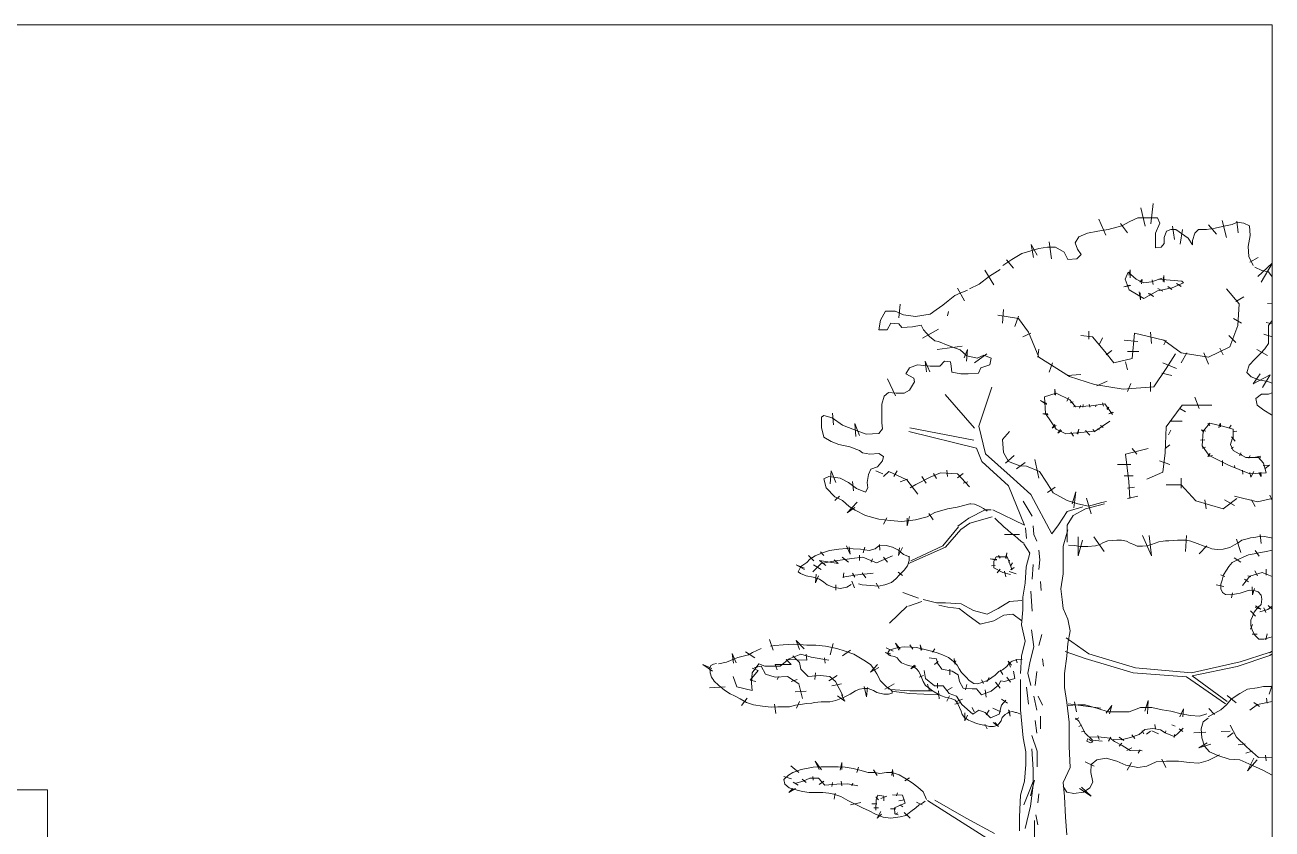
# Model space of a CAD drawing. Header units: metres. Extents: x 0 to 43.1, y 0 to 29.
# Drawn here: x 27.42 to 43.1, y 18.9 to 29 of the extents above; entities that cross this region are included whole.
import ezdxf

# ---------------------------------------------------------------- set-up
doc = ezdxf.new("R2010")
doc.units = ezdxf.units.M
for name, color, linetype, lineweight in [('Ceco.NET 56', 253, 'Continuous', 9), ('trees1', 254, 'Continuous', 9), ('walls 2', 140, 'Continuous', 20)]:
    doc.layers.add(name, color=color, linetype=linetype, lineweight=lineweight)

# ---------------------------------------------------------------- blocks, each defined once
blk = doc.blocks.new('elevation 1')
at = {"layer": 'Ceco.NET 56', "ltscale": 0.3}
for p, q in [((0, 29), (43.1, 29)), ((43.1, 29), (43.1, 0))]:
    blk.add_line(p, q, dxfattribs=at)
at = {"layer": 'trees1'}
for p, q in [((41.505, 26.473), (41.448, 26.7)), ((41.576, 26.501), (41.605, 26.757)), ((41.008, 26.359), (40.922, 26.558)), ((41.194, 26.506), (41.283, 26.387)), ((41.312, 26.53), (41.211, 26.475)), ((41.413, 26.576), (41.312, 26.53)), ((41.542, 26.576), (41.413, 26.576)), ((41.661, 26.576), (41.542, 26.576)), ((41.633, 26.383), (41.688, 26.511)), ((41.688, 26.511), (41.661, 26.576)), ((42.472, 26.544), (42.528, 26.331)), ((42.661, 26.521), (42.597, 26.493)), ((42.658, 26.535), (42.673, 26.387)), ((42.743, 26.511), (42.661, 26.521)), ((42.817, 26.475), (42.743, 26.511)), ((40.78, 26.383), (40.67, 26.337)), ((40.909, 26.41), (40.78, 26.383)), ((41.037, 26.429), (40.909, 26.41)), ((41.211, 26.475), (41.037, 26.429)), ((41.633, 26.291), (41.633, 26.383)), ((41.771, 26.41), (41.743, 26.328)), ((41.826, 26.429), (41.771, 26.41)), ((41.89, 26.429), (41.826, 26.429)), ((41.846, 26.473), (41.875, 26.302)), ((42.046, 26.319), (41.89, 26.429)), ((41.974, 26.43), (41.946, 26.245)), ((42.129, 26.383), (42.101, 26.291)), ((42.175, 26.429), (42.129, 26.383)), ((42.275, 26.429), (42.175, 26.429)), ((42.386, 26.447), (42.275, 26.429)), ((42.401, 26.373), (42.301, 26.487)), ((42.514, 26.475), (42.386, 26.447)), ((42.597, 26.493), (42.514, 26.475)), ((42.798, 26.218), (42.826, 26.355)), ((42.826, 26.355), (42.817, 26.475)), ((40.144, 26.106), (40.07, 26.239)), ((40.07, 26.239), (40.1, 26.077)), ((40.276, 26.208), (40.166, 26.19)), ((40.377, 26.208), (40.276, 26.208)), ((40.297, 26.274), (40.325, 26.06)), ((40.487, 26.144), (40.377, 26.208)), ((40.67, 26.337), (40.624, 26.264)), ((40.624, 26.264), (40.652, 26.181)), ((41.633, 26.199), (41.633, 26.291)), ((41.707, 26.208), (41.633, 26.199)), ((41.743, 26.254), (41.707, 26.208)), ((41.743, 26.328), (41.743, 26.254)), ((42.101, 26.236), (42.046, 26.319)), ((42.101, 26.291), (42.101, 26.236)), ((42.808, 26.089), (42.798, 26.218)), ((39.826, 26.052), (39.716, 25.979)), ((39.759, 26.047), (39.848, 25.943)), ((39.955, 26.126), (39.826, 26.052)), ((40.166, 26.19), (39.955, 26.126)), ((40.532, 26.052), (40.487, 26.144)), ((40.643, 26.062), (40.532, 26.052)), ((40.698, 26.117), (40.643, 26.062)), ((40.652, 26.181), (40.698, 26.117)), ((42.863, 25.979), (42.808, 26.089)), ((42.925, 26.077), (42.821, 26.017)), ((39.6, 25.733), (39.487, 25.918)), ((39.68, 25.926), (39.548, 25.845)), ((41.254, 25.807), (41.291, 25.893)), ((41.291, 25.893), (41.389, 25.807)), ((41.315, 25.921), (41.3, 25.856)), ((41.317, 25.824), (41.315, 25.921)), ((42.973, 25.916), (42.882, 25.957)), ((43.1, 26.005), (42.921, 25.839)), ((42.963, 25.768), (43.1, 26.001)), ((43.055, 25.896), (42.973, 25.916)), ((43.1, 25.835), (43.055, 25.896)), ((39.416, 25.743), (39.294, 25.682)), ((39.548, 25.845), (39.416, 25.743)), ((41.311, 25.729), (41.237, 25.707)), ((41.237, 25.707), (41.322, 25.724)), ((41.303, 25.672), (41.254, 25.807)), ((41.389, 25.807), (41.487, 25.758)), ((41.468, 25.802), (41.438, 25.768)), ((41.458, 25.748), (41.468, 25.802)), ((41.487, 25.758), (41.585, 25.77)), ((41.585, 25.77), (41.719, 25.819)), ((41.603, 25.74), (41.594, 25.798)), ((41.67, 25.807), (41.964, 25.782)), ((41.739, 25.852), (41.732, 25.778)), ((41.743, 25.766), (41.739, 25.852)), ((41.988, 25.758), (41.842, 25.697)), ((41.898, 25.75), (41.959, 25.714)), ((41.959, 25.714), (41.925, 25.74)), ((41.964, 25.782), (41.988, 25.758)), ((39.11, 25.6), (39.026, 25.535)), ((39.176, 25.628), (39.11, 25.6)), ((39.146, 25.691), (39.231, 25.534)), ((39.27, 25.666), (39.176, 25.628)), ((41.487, 25.562), (41.303, 25.672)), ((41.427, 25.645), (41.445, 25.545)), ((41.445, 25.545), (41.441, 25.632)), ((41.658, 25.66), (41.487, 25.562)), ((41.542, 25.625), (41.611, 25.586)), ((41.611, 25.586), (41.557, 25.627)), ((41.842, 25.697), (41.658, 25.66)), ((41.663, 25.688), (41.728, 25.656)), ((41.79, 25.714), (41.838, 25.677)), ((42.528, 25.683), (42.686, 25.497)), ((42.743, 25.583), (42.643, 25.526)), ((38.406, 25.321), (38.421, 25.492)), ((38.876, 25.422), (38.802, 25.366)), ((38.961, 25.479), (38.876, 25.422)), ((39.026, 25.535), (38.961, 25.479)), ((39.724, 25.425), (39.709, 25.254)), ((42.686, 25.497), (42.671, 25.225)), ((43.1, 25.495), (43.043, 25.499)), ((38.174, 25.291), (38.156, 25.169)), ((38.24, 25.404), (38.174, 25.291)), ((38.361, 25.404), (38.24, 25.404)), ((38.258, 25.169), (38.305, 25.254)), ((38.305, 25.254), (38.408, 25.244)), ((38.464, 25.357), (38.361, 25.404)), ((38.614, 25.338), (38.464, 25.357)), ((38.802, 25.366), (38.614, 25.338)), ((39.03, 25.397), (39.02, 25.346)), ((39.91, 25.311), (39.652, 25.354)), ((39.91, 25.339), (39.867, 25.211)), ((40.039, 25.139), (39.91, 25.311)), ((42.714, 25.254), (42.614, 25.311)), ((43.1, 25.244), (43.028, 25.262)), ((43.1, 25.286), (43.057, 25.224)), ((38.156, 25.169), (38.258, 25.169)), ((38.408, 25.244), (38.446, 25.198)), ((38.446, 25.198), (38.577, 25.207)), ((38.577, 25.207), (38.689, 25.226)), ((38.689, 25.226), (38.717, 25.169)), ((38.904, 25.179), (38.705, 25.065)), ((38.717, 25.169), (38.792, 25.085)), ((40.067, 25.125), (39.967, 25.082)), ((40.167, 24.824), (40.039, 25.139)), ((40.84, 25.082), (40.697, 25.096)), ((40.797, 25.153), (40.797, 25.053)), ((41.369, 25.125), (41.341, 24.81)), ((41.741, 25.039), (41.369, 25.125)), ((41.57, 25.139), (41.584, 24.996)), ((42.643, 25.01), (42.557, 25.096)), ((42.671, 25.225), (42.571, 24.953)), ((43.1, 25.081), (42.998, 25.114)), ((43.057, 25.224), (43.057, 25.156)), ((43.057, 25.156), (43.057, 25.088)), ((38.792, 25.085), (38.858, 25.029)), ((38.858, 25.029), (38.905, 25.02)), ((38.89, 24.923), (39.202, 24.965)), ((38.905, 25.02), (39.026, 24.973)), ((39.026, 24.973), (39.176, 24.916)), ((40.997, 24.896), (40.84, 25.082)), ((40.969, 25.067), (40.926, 24.982)), ((41.412, 25.024), (41.24, 25.039)), ((41.956, 24.881), (41.741, 25.039)), ((41.77, 25.039), (41.741, 24.982)), ((42.571, 24.953), (42.299, 24.824)), ((42.485, 24.853), (42.442, 24.939)), ((43.057, 24.997), (43.011, 24.928)), ((43.057, 25.088), (43.057, 24.997)), ((39.176, 24.916), (39.26, 24.842)), ((39.271, 24.922), (39.227, 24.818)), ((39.256, 24.774), (39.271, 24.922)), ((39.26, 24.842), (39.391, 24.813)), ((39.515, 24.866), (39.359, 24.752)), ((39.391, 24.813), (39.476, 24.851)), ((39.476, 24.851), (39.569, 24.813)), ((39.569, 24.813), (39.551, 24.729)), ((40.167, 24.924), (40.153, 24.824)), ((40.554, 24.581), (40.167, 24.824)), ((41.112, 24.752), (40.997, 24.896)), ((41.083, 24.91), (41.012, 24.853)), ((41.341, 24.81), (41.112, 24.752)), ((41.426, 24.896), (41.283, 24.896)), ((41.884, 24.867), (41.77, 24.681)), ((42.299, 24.824), (41.956, 24.881)), ((42.027, 24.881), (41.956, 24.752)), ((42.299, 24.738), (42.242, 24.881)), ((42.882, 24.799), (42.814, 24.723)), ((42.958, 24.875), (42.882, 24.799)), ((43.043, 24.848), (42.91, 24.922)), ((43.011, 24.928), (42.958, 24.875)), ((38.539, 24.692), (38.493, 24.617)), ((38.642, 24.729), (38.539, 24.692)), ((38.802, 24.71), (38.642, 24.729)), ((38.798, 24.641), (38.739, 24.774)), ((38.739, 24.774), (38.754, 24.641)), ((38.923, 24.71), (38.802, 24.71)), ((38.979, 24.776), (38.923, 24.71)), ((39.054, 24.767), (38.979, 24.776)), ((39.064, 24.71), (39.054, 24.767)), ((39.073, 24.635), (39.064, 24.71)), ((39.185, 24.617), (39.073, 24.635)), ((39.41, 24.626), (39.279, 24.617)), ((39.438, 24.692), (39.41, 24.626)), ((39.551, 24.729), (39.438, 24.692)), ((40.339, 24.752), (40.296, 24.638)), ((41.255, 24.767), (41.283, 24.667)), ((41.77, 24.681), (41.612, 24.452)), ((41.899, 24.681), (41.727, 24.752)), ((42.814, 24.723), (42.784, 24.632)), ((42.784, 24.632), (42.837, 24.579)), ((38.364, 24.34), (38.264, 24.553)), ((38.493, 24.617), (38.596, 24.56)), ((38.605, 24.514), (38.539, 24.411)), ((38.596, 24.56), (38.605, 24.514)), ((39.279, 24.617), (39.185, 24.617)), ((40.697, 24.609), (40.525, 24.595)), ((40.868, 24.48), (40.554, 24.581)), ((41.226, 24.423), (40.868, 24.48)), ((41.026, 24.523), (40.897, 24.466)), ((41.326, 24.495), (41.283, 24.395)), ((41.57, 24.509), (41.57, 24.395)), ((41.841, 24.595), (41.713, 24.624)), ((42.837, 24.579), (42.935, 24.541)), ((42.864, 24.488), (42.949, 24.616)), ((43.077, 24.602), (42.864, 24.488)), ((42.935, 24.541), (43.042, 24.518)), ((42.978, 24.446), (43.077, 24.602)), ((43.042, 24.518), (43.1, 24.499)), ((38.221, 24.336), (38.193, 24.233)), ((38.277, 24.382), (38.221, 24.336)), ((38.371, 24.373), (38.277, 24.382)), ((38.474, 24.373), (38.371, 24.373)), ((38.539, 24.411), (38.474, 24.373)), ((38.988, 24.358), (39.356, 23.932)), ((39.414, 23.958), (39.575, 24.448)), ((40.239, 24.326), (40.386, 24.374)), ((40.251, 24.117), (40.239, 24.326)), ((40.369, 24.421), (40.367, 24.351)), ((40.378, 24.349), (40.369, 24.421)), ((40.386, 24.374), (40.557, 24.289)), ((40.544, 24.319), (40.518, 24.274)), ((41.612, 24.452), (41.226, 24.423)), ((42.185, 24.18), (42.128, 24.323)), ((42.966, 24.359), (42.898, 24.306)), ((43.057, 24.359), (42.966, 24.359)), ((43.1, 24.378), (43.057, 24.359)), ((38.193, 24.233), (38.193, 24.13)), ((40.269, 24.244), (40.187, 24.279)), ((40.187, 24.279), (40.262, 24.232)), ((40.557, 24.289), (40.63, 24.203)), ((40.6, 24.265), (40.563, 24.251)), ((40.628, 24.211), (40.605, 24.199)), ((40.63, 24.203), (40.826, 24.215)), ((40.689, 24.218), (40.677, 24.183)), ((40.721, 24.197), (40.726, 24.232)), ((40.798, 24.23), (40.808, 24.195)), ((40.808, 24.195), (40.805, 24.23)), ((40.826, 24.215), (40.997, 24.24)), ((40.894, 24.227), (40.88, 24.199)), ((40.966, 24.251), (40.98, 24.211)), ((40.997, 24.24), (41.095, 24.105)), ((41.046, 24.197), (41.022, 24.181)), ((41.027, 24.167), (41.046, 24.197)), ((41.97, 24.223), (41.77, 23.951)), ((42.013, 24.137), (41.942, 24.18)), ((42.342, 24.223), (41.97, 24.223)), ((42.898, 24.306), (42.913, 24.222)), ((42.913, 24.222), (42.996, 24.161)), ((42.996, 24.161), (43.095, 24.101)), ((37.463, 24.092), (37.435, 24.073)), ((37.435, 24.073), (37.435, 23.942)), ((37.566, 24.064), (37.463, 24.092)), ((37.697, 23.97), (37.566, 24.064)), ((37.585, 23.975), (37.57, 24.123)), ((38.193, 24.13), (38.193, 23.998)), ((38.193, 23.998), (38.202, 23.923)), ((40.28, 24.115), (40.219, 24.113)), ((40.219, 24.113), (40.285, 24.099)), ((40.386, 23.921), (40.251, 24.117)), ((41.059, 24.019), (40.875, 23.897)), ((41.048, 24.113), (41.092, 24.134)), ((41.104, 24.129), (41.048, 24.113)), ((41.97, 24.022), (41.813, 24.022)), ((43.095, 24.101), (43.1, 24.098)), ((37.435, 23.942), (37.463, 23.82)), ((37.847, 23.914), (37.697, 23.97)), ((37.996, 23.858), (37.847, 23.914)), ((37.91, 23.842), (37.851, 23.99)), ((37.851, 23.99), (37.866, 23.827)), ((38.156, 23.867), (37.996, 23.858)), ((38.202, 23.923), (38.156, 23.867)), ((38.53, 23.893), (39.381, 23.68)), ((38.543, 23.938), (39.349, 23.784)), ((39.497, 23.609), (39.414, 23.958)), ((39.71, 23.79), (39.8, 23.893)), ((40.369, 23.98), (40.334, 23.933)), ((40.334, 23.933), (40.383, 23.966)), ((40.508, 23.86), (40.386, 23.921)), ((40.439, 23.917), (40.406, 23.872)), ((40.406, 23.872), (40.451, 23.905)), ((40.875, 23.897), (40.508, 23.86)), ((40.57, 23.882), (40.605, 23.833)), ((40.67, 23.922), (40.647, 23.861)), ((40.658, 23.858), (40.67, 23.922)), ((40.752, 23.903), (40.808, 23.847)), ((40.847, 23.917), (40.873, 23.887)), ((40.906, 23.926), (40.931, 23.912)), ((40.943, 23.968), (40.978, 23.94)), ((41.77, 23.951), (41.756, 23.621)), ((41.827, 23.908), (41.798, 23.85)), ((42.268, 23.894), (42.213, 23.914)), ((42.213, 23.914), (42.244, 23.883)), ((42.233, 23.897), (42.221, 23.713)), ((42.319, 23.995), (42.233, 23.897)), ((42.319, 23.968), (42.291, 23.992)), ((42.478, 23.958), (42.319, 23.995)), ((42.444, 23.985), (42.431, 23.938)), ((42.451, 23.992), (42.444, 23.985)), ((42.451, 23.948), (42.451, 23.992)), ((42.612, 23.921), (42.478, 23.958)), ((42.587, 23.972), (42.56, 23.931)), ((42.658, 23.894), (42.607, 23.887)), ((42.612, 23.799), (42.612, 23.921)), ((37.463, 23.82), (37.556, 23.764)), ((37.556, 23.764), (37.65, 23.727)), ((37.65, 23.727), (37.79, 23.699)), ((37.79, 23.699), (37.912, 23.652)), ((39.723, 23.629), (39.71, 23.79)), ((41.813, 23.722), (41.756, 23.679)), ((42.254, 23.785), (42.2, 23.781)), ((42.264, 23.693), (42.22, 23.683)), ((42.221, 23.713), (42.307, 23.591)), ((42.576, 23.726), (42.6, 23.799)), ((42.612, 23.652), (42.576, 23.726)), ((42.614, 23.693), (42.587, 23.676)), ((42.638, 23.768), (42.59, 23.822)), ((37.912, 23.652), (37.95, 23.624)), ((37.95, 23.624), (38.043, 23.605)), ((38.043, 23.605), (38.156, 23.614)), ((38.156, 23.614), (38.212, 23.577)), ((38.212, 23.577), (38.202, 23.521)), ((39.381, 23.68), (39.452, 23.513)), ((39.807, 23.332), (39.497, 23.609)), ((39.787, 23.513), (39.723, 23.629)), ((39.749, 23.493), (39.858, 23.59)), ((40.168, 23.306), (40.116, 23.539)), ((41.541, 23.679), (41.255, 23.607)), ((41.255, 23.607), (41.298, 23.263)), ((41.398, 23.607), (41.341, 23.679)), ((41.756, 23.621), (41.727, 23.378)), ((42.322, 23.615), (42.291, 23.577)), ((42.291, 23.577), (42.349, 23.591)), ((42.307, 23.591), (42.551, 23.469)), ((42.478, 23.526), (42.478, 23.458)), ((42.772, 23.566), (42.612, 23.652)), ((42.689, 23.588), (42.706, 23.622)), ((42.72, 23.608), (42.689, 23.588)), ((42.931, 23.566), (42.772, 23.566)), ((42.808, 23.557), (42.825, 23.591)), ((42.951, 23.581), (42.893, 23.567)), ((42.992, 23.493), (42.931, 23.566)), ((42.947, 23.533), (42.951, 23.581)), ((37.556, 23.398), (37.541, 23.235)), ((37.615, 23.25), (37.556, 23.398)), ((38.053, 23.417), (38.024, 23.352)), ((38.137, 23.446), (38.053, 23.417)), ((38.205, 23.357), (38.116, 23.397)), ((38.202, 23.521), (38.137, 23.446)), ((38.279, 23.389), (38.213, 23.324)), ((38.507, 23.283), (38.279, 23.389)), ((38.384, 23.397), (38.344, 23.324)), ((38.93, 23.373), (38.8, 23.316)), ((39.142, 23.357), (38.93, 23.373)), ((39.012, 23.405), (39.02, 23.324)), ((39.452, 23.513), (39.787, 23.21)), ((39.929, 23.461), (39.787, 23.513)), ((39.994, 23.5), (39.884, 23.422)), ((40.013, 23.455), (39.929, 23.461)), ((40.174, 23.39), (40.013, 23.455)), ((40.264, 23.255), (40.174, 23.39)), ((41.326, 23.478), (41.155, 23.478)), ((41.727, 23.378), (41.527, 23.292)), ((41.813, 23.478), (41.684, 23.521)), ((42.551, 23.469), (42.82, 23.358)), ((42.628, 23.465), (42.631, 23.438)), ((42.73, 23.404), (42.733, 23.353)), ((42.82, 23.358), (43.028, 23.371)), ((42.822, 23.377), (42.835, 23.316)), ((42.835, 23.316), (42.869, 23.387)), ((42.934, 23.377), (42.964, 23.326)), ((42.964, 23.326), (42.957, 23.38)), ((43.066, 23.469), (42.988, 23.465)), ((43.028, 23.371), (42.992, 23.493)), ((43.012, 23.428), (43.066, 23.469)), ((37.528, 23.324), (37.463, 23.296)), ((37.463, 23.296), (37.491, 23.183)), ((37.669, 23.305), (37.528, 23.324)), ((37.772, 23.249), (37.669, 23.305)), ((37.875, 23.174), (37.772, 23.249)), ((37.837, 23.146), (37.822, 23.264)), ((38.024, 23.352), (38.006, 23.249)), ((38.006, 23.249), (38.015, 23.183)), ((38.515, 23.291), (38.425, 23.259)), ((38.645, 23.104), (38.507, 23.283)), ((38.621, 23.226), (38.547, 23.185)), ((38.8, 23.316), (38.621, 23.226)), ((38.694, 23.324), (38.751, 23.242)), ((38.841, 23.365), (38.882, 23.299)), ((39.216, 23.365), (39.142, 23.308)), ((39.297, 23.194), (39.142, 23.357)), ((39.273, 23.259), (39.216, 23.242)), ((40.065, 23.1), (39.807, 23.332)), ((40.348, 23.119), (40.264, 23.255)), ((41.355, 23.335), (41.24, 23.335)), ((41.298, 23.263), (41.312, 23.049)), ((41.956, 23.22), (41.77, 23.22)), ((41.956, 23.306), (41.956, 23.178)), ((42.142, 23.02), (41.956, 23.22)), ((37.491, 23.183), (37.603, 23.071)), ((37.662, 23.077), (37.603, 23.023)), ((37.603, 23.071), (37.697, 23.024)), ((37.987, 23.127), (37.875, 23.174)), ((38.015, 23.183), (37.987, 23.127)), ((39.787, 23.21), (39.987, 22.713)), ((40.329, 22.603), (40.065, 23.1)), ((40.374, 23.19), (40.277, 23.126)), ((40.522, 23.022), (40.348, 23.119)), ((40.632, 23.132), (40.587, 22.984)), ((40.606, 22.932), (40.632, 23.132)), ((41.369, 23.192), (41.283, 23.178)), ((41.412, 23.077), (41.283, 23.049)), ((42.915, 23.006), (42.628, 23.077)), ((43.072, 23.092), (43.1, 23.022)), ((37.697, 23.024), (37.781, 22.949)), ((37.758, 22.867), (37.882, 23.001)), ((37.855, 22.937), (37.758, 22.867)), ((37.781, 22.949), (37.856, 22.902)), ((37.856, 22.902), (37.987, 22.837)), ((38.858, 22.874), (39.017, 22.921)), ((39.017, 22.921), (39.139, 22.94)), ((39.139, 22.94), (39.251, 22.968)), ((39.266, 22.973), (39.255, 22.969)), ((39.282, 22.978), (39.266, 22.973)), ((39.299, 22.98), (39.282, 22.978)), ((39.285, 22.801), (39.493, 22.907)), ((39.311, 22.98), (39.299, 22.98)), ((39.357, 22.979), (39.313, 22.983)), ((39.415, 22.952), (39.357, 22.979)), ((39.473, 22.925), (39.415, 22.952)), ((39.517, 22.89), (39.473, 22.925)), ((39.568, 22.906), (39.491, 22.906)), ((39.987, 22.713), (39.588, 22.906)), ((40.085, 22.829), (39.972, 23.016)), ((40.658, 22.984), (40.522, 23.022)), ((40.722, 22.945), (40.522, 22.887)), ((40.6, 22.835), (40.754, 22.919)), ((40.793, 22.951), (40.658, 22.984)), ((40.754, 22.919), (40.993, 22.984)), ((40.767, 23.055), (40.825, 22.855)), ((40.961, 22.997), (40.793, 22.951)), ((41.019, 23.01), (40.961, 22.997)), ((42.485, 22.92), (42.142, 23.02)), ((42.256, 23.034), (42.271, 22.92)), ((42.657, 23.049), (42.485, 22.92)), ((42.5, 23.034), (42.628, 22.963)), ((42.843, 23.034), (42.886, 22.948)), ((43.1, 23.047), (42.915, 23.006)), ((37.987, 22.837), (38.156, 22.79)), ((38.156, 22.79), (38.296, 22.771)), ((38.257, 22.808), (38.214, 22.728)), ((38.296, 22.771), (38.446, 22.762)), ((38.446, 22.762), (38.614, 22.78)), ((38.542, 22.824), (38.509, 22.706)), ((38.509, 22.706), (38.509, 22.803)), ((38.614, 22.78), (38.764, 22.818)), ((38.764, 22.818), (38.858, 22.874)), ((38.783, 22.862), (38.837, 22.781)), ((39.147, 22.7), (39.285, 22.801)), ((39.582, 22.82), (39.301, 22.74)), ((39.659, 22.756), (39.615, 22.801)), ((39.695, 22.725), (39.659, 22.756)), ((40.522, 22.887), (40.413, 22.719)), ((40.522, 22.713), (40.6, 22.835)), ((39.155, 22.694), (38.959, 22.456)), ((39.188, 22.661), (38.992, 22.436)), ((39.301, 22.74), (39.188, 22.661)), ((39.726, 22.694), (39.695, 22.725)), ((39.771, 22.654), (39.726, 22.694)), ((39.922, 22.597), (39.737, 22.597)), ((39.82, 22.614), (39.771, 22.654)), ((39.864, 22.578), (39.82, 22.614)), ((40.01, 22.548), (40, 22.679)), ((40.094, 22.707), (40.103, 22.595)), ((40.103, 22.595), (40.141, 22.511)), ((40.413, 22.719), (40.329, 22.603)), ((40.533, 22.656), (40.474, 22.452)), ((40.522, 22.5), (40.522, 22.713)), ((42.949, 22.597), (42.963, 22.483)), ((37.796, 22.349), (37.75, 22.456)), ((37.782, 22.442), (37.796, 22.349)), ((37.977, 22.437), (37.958, 22.368)), ((38.155, 22.454), (38.107, 22.416)), ((38.247, 22.459), (38.155, 22.454)), ((38.162, 22.47), (38.166, 22.4)), ((38.327, 22.438), (38.247, 22.459)), ((38.402, 22.4), (38.327, 22.438)), ((38.453, 22.433), (38.402, 22.331)), ((38.402, 22.331), (38.416, 22.428)), ((38.992, 22.436), (38.519, 22.23)), ((38.959, 22.456), (38.559, 22.267)), ((39.904, 22.547), (39.864, 22.578)), ((39.944, 22.507), (39.904, 22.547)), ((39.98, 22.489), (39.944, 22.507)), ((39.979, 22.481), (40.052, 22.364)), ((40.474, 22.452), (40.474, 22.291)), ((40.62, 22.458), (40.54, 22.462)), ((40.682, 22.445), (40.62, 22.458)), ((40.661, 22.327), (40.661, 22.568)), ((40.718, 22.526), (40.661, 22.327)), ((40.785, 22.445), (40.682, 22.445)), ((40.878, 22.453), (40.785, 22.445)), ((40.86, 22.568), (40.988, 22.383)), ((40.936, 22.471), (40.878, 22.453)), ((40.98, 22.498), (40.936, 22.471)), ((41.034, 22.516), (40.98, 22.498)), ((41.092, 22.52), (41.034, 22.516)), ((41.149, 22.525), (41.092, 22.52)), ((41.207, 22.525), (41.149, 22.525)), ((41.27, 22.511), (41.207, 22.525)), ((41.314, 22.489), (41.27, 22.511)), ((41.363, 22.471), (41.314, 22.489)), ((41.403, 22.449), (41.363, 22.471)), ((41.438, 22.451), (41.403, 22.449)), ((41.471, 22.451), (41.438, 22.451)), ((41.585, 22.327), (41.471, 22.583)), ((41.525, 22.456), (41.471, 22.451)), ((41.585, 22.473), (41.525, 22.456)), ((41.556, 22.583), (41.585, 22.327)), ((41.677, 22.505), (41.585, 22.473)), ((41.731, 22.511), (41.677, 22.505)), ((41.758, 22.516), (41.731, 22.511)), ((41.802, 22.516), (41.758, 22.516)), ((41.856, 22.521), (41.802, 22.516)), ((41.91, 22.527), (41.856, 22.521)), ((41.954, 22.527), (41.91, 22.527)), ((42.024, 22.527), (41.954, 22.527)), ((42.025, 22.583), (42.011, 22.383)), ((42.078, 22.511), (42.024, 22.527)), ((42.16, 22.483), (42.078, 22.511)), ((42.247, 22.451), (42.16, 22.483)), ((42.281, 22.455), (42.182, 22.355)), ((42.301, 22.435), (42.247, 22.451)), ((42.344, 22.418), (42.301, 22.435)), ((42.567, 22.435), (42.485, 22.413)), ((42.626, 22.467), (42.567, 22.435)), ((42.675, 22.494), (42.626, 22.467)), ((42.651, 22.54), (42.708, 22.369)), ((42.719, 22.527), (42.675, 22.494)), ((42.789, 22.543), (42.719, 22.527)), ((42.827, 22.554), (42.789, 22.543)), ((42.898, 22.565), (42.827, 22.554)), ((42.957, 22.576), (42.898, 22.565)), ((43.006, 22.57), (42.957, 22.576)), ((43.087, 22.554), (43.006, 22.57)), ((43.1, 22.552), (43.087, 22.554)), ((37.286, 22.287), (37.249, 22.244)), ((37.338, 22.266), (37.269, 22.331)), ((37.356, 22.33), (37.286, 22.287)), ((37.447, 22.368), (37.356, 22.33)), ((37.643, 22.232), (37.407, 22.272)), ((37.407, 22.272), (37.488, 22.207)), ((37.421, 22.377), (37.463, 22.331)), ((37.533, 22.395), (37.447, 22.368)), ((37.651, 22.411), (37.533, 22.395)), ((37.594, 22.28), (37.643, 22.232)), ((37.814, 22.297), (37.61, 22.264)), ((37.748, 22.422), (37.651, 22.411)), ((37.692, 22.313), (37.773, 22.248)), ((37.833, 22.416), (37.748, 22.422)), ((37.953, 22.313), (37.814, 22.297)), ((37.925, 22.411), (37.833, 22.416)), ((37.912, 22.338), (37.912, 22.272)), ((38.032, 22.395), (37.925, 22.411)), ((38.124, 22.24), (37.953, 22.313)), ((38.107, 22.416), (38.032, 22.395)), ((38.075, 22.289), (38.059, 22.248)), ((38.327, 22.329), (38.124, 22.24)), ((38.213, 22.313), (38.262, 22.248)), ((38.467, 22.346), (38.402, 22.4)), ((38.542, 22.314), (38.467, 22.346)), ((38.515, 22.201), (38.536, 22.271)), ((38.536, 22.271), (38.536, 22.325)), ((39.64, 22.281), (39.555, 22.29)), ((39.555, 22.29), (39.635, 22.276)), ((39.629, 22.318), (39.6, 22.262)), ((39.77, 22.318), (39.629, 22.318)), ((39.679, 22.299), (39.661, 22.334)), ((39.763, 22.366), (39.747, 22.301)), ((39.755, 22.295), (39.763, 22.366)), ((39.826, 22.163), (39.77, 22.318)), ((39.796, 22.274), (39.789, 22.244)), ((40.052, 22.364), (40.009, 22.189)), ((40.169, 22.399), (40.178, 22.277)), ((40.178, 22.277), (40.169, 22.156)), ((40.474, 22.291), (40.474, 22.102)), ((42.409, 22.407), (42.344, 22.418)), ((42.485, 22.413), (42.409, 22.407)), ((42.598, 22.246), (42.683, 22.286)), ((42.623, 22.305), (42.707, 22.247)), ((42.683, 22.286), (42.737, 22.313)), ((42.737, 22.313), (42.804, 22.34)), ((42.804, 22.34), (42.876, 22.353)), ((42.876, 22.353), (42.956, 22.371)), ((42.886, 22.394), (42.939, 22.326)), ((42.956, 22.371), (43.032, 22.384)), ((43.032, 22.384), (43.1, 22.4)), ((37.218, 22.173), (37.116, 22.215)), ((37.116, 22.215), (37.222, 22.155)), ((37.173, 22.196), (37.141, 22.126)), ((37.141, 22.126), (37.168, 22.105)), ((37.249, 22.244), (37.173, 22.196)), ((37.431, 22.232), (37.325, 22.126)), ((37.333, 22.215), (37.431, 22.158)), ((37.61, 22.264), (37.431, 22.232)), ((37.716, 22.117), (37.708, 22.052)), ((37.944, 22.117), (37.993, 22.052)), ((38.398, 22.123), (38.453, 22.081)), ((38.413, 22.089), (38.472, 22.148)), ((38.472, 22.148), (38.515, 22.201)), ((39.619, 22.208), (39.571, 22.201)), ((39.6, 22.262), (39.6, 22.177)), ((39.6, 22.177), (39.713, 22.12)), ((39.681, 22.162), (39.642, 22.116)), ((39.713, 22.12), (39.812, 22.092)), ((39.736, 22.134), (39.75, 22.065)), ((39.793, 22.132), (39.88, 22.102)), ((39.81, 22.157), (39.858, 22.184)), ((39.837, 22.239), (39.816, 22.208)), ((39.858, 22.184), (39.819, 22.152)), ((40.009, 22.189), (39.994, 21.985)), ((40.094, 22.221), (40.085, 22.034)), ((42.491, 22.089), (42.526, 22.147)), ((42.526, 22.147), (42.558, 22.196)), ((42.558, 22.196), (42.598, 22.246)), ((42.977, 22.121), (42.822, 22.072)), ((42.884, 22.14), (42.915, 22.078)), ((43.1, 22.069), (42.977, 22.121)), ((43.027, 22.159), (43.027, 22.084)), ((37.168, 22.105), (37.243, 22.078)), ((37.243, 22.078), (37.329, 22.062)), ((37.329, 22.062), (37.41, 22.035)), ((37.357, 21.988), (37.366, 22.099)), ((37.398, 22.076), (37.357, 21.988)), ((37.41, 22.035), (37.463, 21.997)), ((37.463, 21.997), (37.506, 21.965)), ((37.506, 21.965), (37.581, 21.933)), ((37.616, 21.965), (37.616, 21.896)), ((37.855, 22.085), (37.7, 22.06)), ((37.753, 21.933), (37.807, 21.97)), ((37.815, 22.011), (37.847, 21.928)), ((37.822, 22.109), (37.855, 22.06)), ((38.083, 22.109), (37.855, 22.085)), ((37.898, 21.976), (37.946, 21.965)), ((37.946, 21.965), (38.053, 21.954)), ((38.12, 21.984), (38.157, 21.919)), ((38.15, 21.949), (38.23, 21.965)), ((38.23, 21.965), (38.316, 21.992)), ((38.316, 21.992), (38.37, 22.04)), ((38.37, 22.04), (38.413, 22.089)), ((39.994, 21.985), (39.965, 21.811)), ((40.187, 22.006), (40.197, 21.894)), ((40.474, 22.102), (40.445, 21.913)), ((42.492, 21.942), (42.398, 21.963)), ((42.508, 22.068), (42.455, 22.089)), ((42.455, 21.972), (42.473, 22.022)), ((42.455, 21.914), (42.455, 21.972)), ((42.473, 22.022), (42.491, 22.089)), ((42.822, 22.072), (42.729, 21.954)), ((42.754, 22.034), (42.803, 22.003)), ((42.797, 22.078), (42.834, 22.065)), ((37.581, 21.933), (37.667, 21.917)), ((37.667, 21.917), (37.753, 21.933)), ((38.053, 21.954), (38.15, 21.949)), ((38.654, 21.795), (38.457, 21.866)), ((39.965, 21.811), (39.965, 21.65)), ((40.066, 21.884), (40.085, 21.632)), ((40.445, 21.913), (40.46, 21.781)), ((42.477, 21.869), (42.455, 21.914)), ((42.513, 21.843), (42.477, 21.869)), ((42.576, 21.838), (42.513, 21.843)), ((42.652, 21.852), (42.576, 21.838)), ((42.602, 21.863), (42.592, 21.8)), ((42.697, 21.861), (42.652, 21.852)), ((42.75, 21.878), (42.697, 21.861)), ((42.813, 21.896), (42.75, 21.878)), ((42.876, 21.892), (42.813, 21.896)), ((42.854, 21.837), (42.849, 21.937)), ((42.881, 21.916), (42.854, 21.837)), ((42.925, 21.878), (42.876, 21.892)), ((42.961, 21.834), (42.925, 21.878)), ((42.97, 21.784), (42.961, 21.834)), ((38.513, 21.696), (38.287, 21.484)), ((38.697, 21.753), (38.527, 21.696)), ((38.88, 21.739), (38.711, 21.781)), ((38.993, 21.739), (38.88, 21.739)), ((39.021, 21.682), (38.908, 21.71)), ((39.191, 21.725), (38.993, 21.739)), ((39.163, 21.668), (39.021, 21.682)), ((39.276, 21.583), (39.163, 21.668)), ((39.346, 21.64), (39.191, 21.725)), ((39.657, 21.668), (39.516, 21.597)), ((39.798, 21.753), (39.657, 21.668)), ((39.953, 21.767), (39.798, 21.753)), ((39.965, 21.65), (39.95, 21.461)), ((40.46, 21.781), (40.474, 21.665)), ((40.474, 21.665), (40.533, 21.534)), ((42.876, 21.619), (42.92, 21.681)), ((42.886, 21.679), (42.96, 21.658)), ((42.96, 21.658), (42.891, 21.7)), ((42.92, 21.681), (42.961, 21.717)), ((43.046, 21.655), (42.946, 21.624)), ((42.961, 21.717), (42.97, 21.784)), ((42.996, 21.674), (43.021, 21.618)), ((43.1, 21.697), (43.046, 21.655)), ((43.052, 21.705), (43.1, 21.657)), ((39.431, 21.47), (39.276, 21.583)), ((39.516, 21.597), (39.346, 21.64)), ((39.6, 21.513), (39.431, 21.47)), ((39.728, 21.583), (39.6, 21.513)), ((39.84, 21.597), (39.728, 21.583)), ((39.953, 21.513), (39.84, 21.597)), ((40.533, 21.534), (40.562, 21.388)), ((42.891, 21.569), (42.828, 21.637)), ((42.831, 21.52), (42.853, 21.565)), ((42.831, 21.453), (42.831, 21.52)), ((42.853, 21.565), (42.876, 21.619)), ((39.95, 21.461), (39.994, 21.257)), ((40.075, 21.398), (40.103, 21.183)), ((40.206, 21.342), (40.169, 21.202)), ((40.562, 21.388), (40.533, 21.228)), ((42.854, 21.464), (42.828, 21.406)), ((42.853, 21.386), (42.831, 21.453)), ((42.912, 21.343), (42.849, 21.343)), ((42.884, 21.332), (42.853, 21.386)), ((42.934, 21.283), (42.884, 21.332)), ((43.038, 21.348), (43.023, 21.275)), ((36.824, 21.141), (36.78, 21.277)), ((36.845, 21.201), (36.792, 21.192)), ((36.95, 21.211), (36.845, 21.201)), ((37.079, 21.22), (36.95, 21.211)), ((37.155, 21.216), (37.079, 21.22)), ((37.214, 21.159), (37.115, 21.265)), ((37.115, 21.265), (37.158, 21.153)), ((37.251, 21.206), (37.155, 21.216)), ((37.361, 21.206), (37.251, 21.206)), ((37.485, 21.192), (37.361, 21.206)), ((37.628, 21.163), (37.485, 21.192)), ((37.58, 21.228), (37.543, 21.085)), ((38.397, 21.176), (38.338, 21.16)), ((38.421, 21.157), (38.366, 21.231)), ((38.366, 21.231), (38.405, 21.145)), ((38.479, 21.184), (38.397, 21.176)), ((38.558, 21.18), (38.479, 21.184)), ((38.581, 21.157), (38.546, 21.212)), ((38.625, 21.176), (38.558, 21.18)), ((38.683, 21.164), (38.625, 21.176)), ((38.695, 21.149), (38.676, 21.212)), ((38.676, 21.212), (38.687, 21.137)), ((39.994, 21.257), (39.95, 21.068)), ((40.103, 21.183), (40.056, 21.006)), ((40.795, 21.098), (40.511, 21.299)), ((40.533, 21.228), (40.518, 21.068)), ((42.996, 21.283), (42.934, 21.283)), ((43.072, 21.301), (42.996, 21.283)), ((43.1, 21.311), (43.072, 21.301)), ((36.339, 21.034), (36.238, 20.991)), ((36.359, 20.986), (36.309, 21.103)), ((36.309, 21.103), (36.328, 20.979)), ((36.382, 21.053), (36.339, 21.034)), ((36.515, 21.086), (36.382, 21.053)), ((36.594, 21.048), (36.476, 21.122)), ((36.568, 21.115), (36.515, 21.086)), ((36.673, 21.163), (36.568, 21.115)), ((37.026, 21.036), (36.915, 20.943)), ((37.249, 21.018), (36.989, 21.027)), ((36.989, 21.027), (37.054, 20.962)), ((37.175, 21.092), (37.026, 21.036)), ((37.156, 20.99), (37.073, 21.073)), ((37.305, 21.055), (37.175, 21.092)), ((37.24, 21.092), (37.249, 21.018)), ((37.527, 21.018), (37.305, 21.055)), ((37.472, 21.046), (37.481, 20.981)), ((37.733, 21.129), (37.628, 21.163)), ((37.797, 21.141), (37.697, 21.072)), ((37.839, 21.091), (37.733, 21.129)), ((37.924, 21.043), (37.839, 21.091)), ((37.987, 21.005), (37.924, 21.043)), ((38.303, 21.098), (38.236, 21.113)), ((38.236, 21.113), (38.307, 21.078)), ((38.334, 21.129), (38.248, 21.172)), ((38.287, 21.141), (38.272, 21.117)), ((38.272, 21.117), (38.272, 21.086)), ((38.272, 21.086), (38.307, 21.07)), ((38.338, 21.16), (38.287, 21.141)), ((38.307, 21.07), (38.35, 21.062)), ((38.35, 21.062), (38.385, 21.047)), ((38.385, 21.047), (38.409, 21.015)), ((38.75, 21.149), (38.683, 21.164)), ((38.817, 21.129), (38.75, 21.149)), ((38.882, 21.036), (38.789, 21.046)), ((38.887, 21.109), (38.817, 21.129)), ((38.86, 21.16), (38.829, 21.117)), ((38.891, 20.981), (38.882, 21.036)), ((38.954, 21.086), (38.887, 21.109)), ((39.033, 21.051), (38.954, 21.086)), ((39.088, 21.003), (39.033, 21.051)), ((39.111, 20.968), (39.103, 21.039)), ((39.888, 21.023), (39.833, 21.003)), ((39.88, 21.031), (39.896, 20.984)), ((39.958, 21.027), (39.888, 21.023)), ((39.95, 21.068), (39.936, 20.849)), ((40.215, 21.034), (40.225, 20.94)), ((40.518, 21.068), (40.489, 20.849)), ((40.75, 21.04), (40.499, 21.128)), ((41.353, 20.858), (40.75, 21.04)), ((41.382, 20.922), (40.795, 21.098)), ((43.074, 21.078), (42.66, 20.939)), ((43.062, 21.114), (42.699, 20.995)), ((43.068, 21.109), (43.1, 21.129)), ((43.1, 21.096), (43.074, 21.078)), ((36.055, 20.911), (35.943, 20.961)), ((35.943, 20.961), (36.061, 20.88)), ((36.042, 20.952), (36.028, 20.919)), ((36.028, 20.919), (36.033, 20.857)), ((36.076, 20.967), (36.042, 20.952)), ((36.114, 20.976), (36.076, 20.967)), ((36.238, 20.991), (36.138, 20.972)), ((36.637, 20.888), (36.535, 20.767)), ((36.563, 20.86), (36.553, 20.73)), ((36.646, 20.971), (36.563, 20.86)), ((36.563, 20.916), (36.637, 20.888)), ((36.674, 20.943), (36.59, 20.925)), ((36.72, 20.943), (36.646, 20.971)), ((36.73, 20.841), (36.674, 20.943)), ((36.915, 20.943), (36.72, 20.943)), ((37.054, 20.962), (36.85, 20.962)), ((36.85, 20.962), (36.878, 20.897)), ((37.175, 20.906), (37.156, 20.99)), ((37.268, 20.814), (37.175, 20.906)), ((37.36, 20.86), (37.351, 20.776)), ((38.053, 20.957), (37.987, 21.005)), ((38.051, 20.868), (38.137, 20.961)), ((38.156, 20.924), (38.051, 20.868)), ((38.087, 20.914), (38.053, 20.957)), ((38.13, 20.847), (38.087, 20.914)), ((38.409, 21.015), (38.44, 20.984)), ((38.44, 20.984), (38.503, 20.96)), ((38.503, 20.96), (38.546, 20.945)), ((38.546, 20.945), (38.589, 20.937)), ((38.605, 20.956), (38.558, 20.909)), ((38.558, 20.909), (38.621, 20.945)), ((38.589, 20.937), (38.629, 20.909)), ((38.629, 20.909), (38.656, 20.874)), ((38.656, 20.874), (38.68, 20.831)), ((38.743, 20.786), (38.724, 20.888)), ((38.9, 20.999), (38.854, 20.962)), ((38.947, 20.906), (38.891, 20.981)), ((39.077, 20.879), (38.947, 20.906)), ((39.049, 20.906), (39.049, 20.832)), ((39.151, 20.832), (39.077, 20.879)), ((39.139, 20.956), (39.088, 21.003)), ((39.123, 21.007), (39.111, 20.968)), ((39.166, 20.909), (39.139, 20.956)), ((39.193, 20.862), (39.166, 20.909)), ((39.252, 20.803), (39.193, 20.862)), ((39.664, 20.874), (39.617, 20.827)), ((39.711, 20.897), (39.664, 20.874)), ((39.715, 20.838), (39.68, 20.893)), ((39.766, 20.937), (39.711, 20.897)), ((39.794, 20.98), (39.766, 20.937)), ((39.825, 20.956), (39.782, 21.003)), ((39.782, 21.003), (39.809, 20.929)), ((39.833, 21.003), (39.794, 20.98)), ((39.847, 20.879), (39.865, 20.786)), ((40.056, 21.006), (40.028, 20.856)), ((40.141, 20.875), (40.122, 20.697)), ((42.085, 20.86), (41.382, 20.922)), ((42.699, 20.995), (42.085, 20.86)), ((42.66, 20.939), (42.094, 20.82)), ((36.033, 20.857), (36.052, 20.804)), ((36.052, 20.804), (36.081, 20.761)), ((36.081, 20.756), (36.143, 20.699)), ((36.368, 20.684), (36.321, 20.814)), ((36.535, 20.767), (36.609, 20.749)), ((36.553, 20.73), (36.563, 20.637)), ((36.85, 20.804), (36.73, 20.841)), ((37.008, 20.814), (36.85, 20.804)), ((36.897, 20.814), (36.878, 20.776)), ((37.147, 20.721), (37.008, 20.814)), ((37.128, 20.776), (37.054, 20.749)), ((37.193, 20.535), (37.147, 20.721)), ((37.416, 20.823), (37.268, 20.814)), ((37.537, 20.814), (37.416, 20.823)), ((37.629, 20.823), (37.527, 20.758)), ((37.611, 20.749), (37.537, 20.814)), ((37.685, 20.721), (37.565, 20.693)), ((37.704, 20.572), (37.611, 20.749)), ((38.149, 20.809), (38.13, 20.847)), ((38.173, 20.761), (38.149, 20.809)), ((38.23, 20.704), (38.173, 20.761)), ((38.23, 20.651), (38.348, 20.719)), ((38.283, 20.651), (38.23, 20.704)), ((38.715, 20.823), (38.66, 20.803)), ((38.68, 20.831), (38.695, 20.791)), ((38.695, 20.791), (38.711, 20.748)), ((38.711, 20.748), (38.742, 20.701)), ((38.854, 20.693), (38.743, 20.786)), ((38.766, 20.717), (38.793, 20.634)), ((38.891, 20.73), (38.891, 20.665)), ((39.169, 20.749), (39.151, 20.832)), ((39.216, 20.665), (39.169, 20.749)), ((39.262, 20.711), (39.244, 20.646)), ((39.292, 20.76), (39.252, 20.803)), ((39.35, 20.725), (39.292, 20.76)), ((39.394, 20.721), (39.35, 20.725)), ((39.452, 20.736), (39.394, 20.721)), ((39.472, 20.725), (39.445, 20.772)), ((39.523, 20.76), (39.452, 20.736)), ((39.543, 20.799), (39.515, 20.744)), ((39.574, 20.799), (39.523, 20.76)), ((39.617, 20.827), (39.574, 20.799)), ((39.624, 20.739), (39.68, 20.665)), ((39.689, 20.758), (39.661, 20.702)), ((39.735, 20.749), (39.689, 20.758)), ((39.865, 20.786), (39.735, 20.749)), ((39.763, 20.804), (39.81, 20.739)), ((39.938, 20.776), (39.938, 20.552)), ((40.028, 20.856), (40.066, 20.697)), ((40.489, 20.849), (40.489, 20.674)), ((42.025, 20.807), (41.353, 20.858)), ((42.515, 20.468), (42.025, 20.807)), ((42.094, 20.82), (42.534, 20.5)), ((43.1, 20.704), (43.064, 20.589)), ((36.222, 20.682), (36.024, 20.669)), ((36.143, 20.699), (36.214, 20.642)), ((36.214, 20.642), (36.286, 20.594)), ((36.286, 20.594), (36.339, 20.57)), ((36.339, 20.57), (36.41, 20.532)), ((36.563, 20.637), (36.368, 20.684)), ((37.24, 20.628), (37.101, 20.619)), ((37.614, 20.512), (37.719, 20.551)), ((37.728, 20.502), (37.635, 20.57)), ((37.685, 20.583), (37.728, 20.502)), ((37.719, 20.551), (37.796, 20.589)), ((37.796, 20.589), (37.862, 20.632)), ((37.862, 20.632), (37.91, 20.651)), ((37.91, 20.651), (37.967, 20.661)), ((37.967, 20.661), (38.02, 20.661)), ((38.001, 20.558), (37.97, 20.688)), ((38.014, 20.676), (38.001, 20.558)), ((38.02, 20.661), (38.087, 20.637)), ((38.087, 20.637), (38.13, 20.613)), ((38.13, 20.613), (38.216, 20.589)), ((38.216, 20.589), (38.278, 20.589)), ((38.321, 20.627), (38.278, 20.67)), ((38.278, 20.589), (38.321, 20.603)), ((38.546, 20.632), (38.296, 20.647)), ((38.542, 20.598), (38.314, 20.626)), ((38.321, 20.603), (38.321, 20.627)), ((38.9, 20.58), (38.542, 20.598)), ((38.829, 20.631), (38.548, 20.63)), ((38.742, 20.701), (38.789, 20.666)), ((38.789, 20.666), (38.813, 20.646)), ((38.813, 20.646), (38.852, 20.619)), ((38.852, 20.619), (38.899, 20.591)), ((38.965, 20.693), (38.854, 20.693)), ((38.899, 20.591), (38.942, 20.571)), ((38.907, 20.634), (38.915, 20.532)), ((38.942, 20.571), (38.989, 20.552)), ((39.04, 20.6), (38.965, 20.693)), ((38.989, 20.552), (39.064, 20.536)), ((39.044, 20.568), (39.009, 20.501)), ((39.077, 20.674), (39.012, 20.637)), ((39.132, 20.563), (39.04, 20.6)), ((39.197, 20.461), (39.132, 20.563)), ((39.327, 20.656), (39.216, 20.665)), ((39.383, 20.656), (39.327, 20.656)), ((39.448, 20.581), (39.383, 20.656)), ((39.568, 20.628), (39.448, 20.581)), ((39.494, 20.646), (39.503, 20.554)), ((39.661, 20.702), (39.568, 20.628)), ((39.938, 20.552), (39.938, 20.392)), ((40.01, 20.679), (40.038, 20.464)), ((40.103, 20.566), (40.141, 20.389)), ((40.159, 20.566), (40.215, 20.454)), ((40.489, 20.674), (40.518, 20.485)), ((42.649, 20.483), (42.534, 20.572)), ((42.587, 20.527), (42.693, 20.598)), ((42.693, 20.598), (42.79, 20.651)), ((42.79, 20.651), (42.914, 20.669)), ((42.914, 20.669), (42.994, 20.687)), ((42.994, 20.687), (43.1, 20.687)), ((36.41, 20.532), (36.491, 20.484)), ((36.501, 20.539), (36.427, 20.446)), ((36.491, 20.484), (36.577, 20.455)), ((36.577, 20.455), (36.692, 20.441)), ((36.692, 20.441), (36.802, 20.426)), ((36.802, 20.426), (36.883, 20.431)), ((36.842, 20.465), (36.861, 20.347)), ((36.883, 20.431), (36.955, 20.431)), ((36.955, 20.431), (37.031, 20.431)), ((37.031, 20.431), (37.108, 20.45)), ((37.108, 20.45), (37.194, 20.465)), ((37.158, 20.496), (37.121, 20.415)), ((37.194, 20.465), (37.246, 20.474)), ((37.246, 20.474), (37.313, 20.479)), ((37.313, 20.479), (37.346, 20.484)), ((37.346, 20.484), (37.428, 20.493)), ((37.428, 20.493), (37.538, 20.493)), ((37.538, 20.493), (37.614, 20.512)), ((39.064, 20.536), (39.115, 20.513)), ((39.186, 20.485), (39.111, 20.465)), ((39.115, 20.513), (39.131, 20.493)), ((39.131, 20.493), (39.15, 20.469)), ((39.207, 20.526), (39.132, 20.498)), ((39.15, 20.469), (39.17, 20.422)), ((39.17, 20.422), (39.19, 20.375)), ((39.336, 20.34), (39.197, 20.461)), ((39.327, 20.424), (39.355, 20.368)), ((39.587, 20.414), (39.689, 20.368)), ((39.698, 20.452), (39.67, 20.34)), ((39.698, 20.526), (39.772, 20.479)), ((39.754, 20.516), (39.698, 20.452)), ((39.786, 20.395), (39.805, 20.312)), ((39.805, 20.312), (39.794, 20.391)), ((39.938, 20.392), (39.954, 20.217)), ((40.518, 20.485), (40.547, 20.237)), ((40.945, 20.416), (40.535, 20.468)), ((40.536, 20.448), (40.659, 20.457)), ((40.615, 20.492), (40.642, 20.368)), ((40.659, 20.457), (40.748, 20.457)), ((40.748, 20.457), (40.907, 20.412)), ((40.907, 20.412), (41.04, 20.368)), ((41.084, 20.448), (41.013, 20.351)), ((41.057, 20.342), (41.084, 20.448)), ((41.305, 20.368), (41.446, 20.421)), ((41.446, 20.421), (41.588, 20.421)), ((41.544, 20.51), (41.499, 20.377)), ((41.535, 20.342), (41.544, 20.51)), ((41.588, 20.421), (41.72, 20.395)), ((41.72, 20.395), (41.827, 20.377)), ((41.986, 20.404), (41.942, 20.306)), ((41.977, 20.306), (41.986, 20.404)), ((42.295, 20.306), (42.454, 20.395)), ((42.375, 20.333), (42.304, 20.412)), ((42.454, 20.395), (42.525, 20.457)), ((42.525, 20.457), (42.587, 20.527)), ((42.916, 20.461), (42.819, 20.39)), ((42.872, 20.487), (42.942, 20.434)), ((43.1, 20.499), (42.916, 20.461)), ((43.03, 20.54), (43.039, 20.478)), ((39.19, 20.375), (39.201, 20.336)), ((39.201, 20.336), (39.233, 20.297)), ((39.233, 20.297), (39.284, 20.265)), ((39.237, 20.356), (39.237, 20.253)), ((39.237, 20.253), (39.268, 20.328)), ((39.284, 20.265), (39.323, 20.246)), ((39.323, 20.246), (39.382, 20.222)), ((39.411, 20.387), (39.336, 20.34)), ((39.494, 20.359), (39.411, 20.387)), ((39.559, 20.294), (39.494, 20.359)), ((39.541, 20.387), (39.503, 20.331)), ((39.67, 20.34), (39.559, 20.294)), ((39.594, 20.234), (39.66, 20.183)), ((39.66, 20.183), (39.613, 20.234)), ((39.664, 20.218), (39.692, 20.253)), ((39.692, 20.253), (39.707, 20.297)), ((39.707, 20.297), (39.743, 20.336)), ((39.743, 20.336), (39.774, 20.352)), ((39.774, 20.352), (39.794, 20.363)), ((39.794, 20.363), (39.813, 20.367)), ((39.813, 20.367), (39.837, 20.371)), ((39.837, 20.371), (39.872, 20.359)), ((39.872, 20.359), (39.888, 20.359)), ((39.888, 20.359), (39.907, 20.352)), ((39.907, 20.352), (39.927, 20.344)), ((40.122, 20.258), (40.141, 20.099)), ((40.187, 20.314), (40.187, 20.155)), ((40.547, 20.237), (40.547, 19.931)), ((40.669, 20.294), (40.626, 20.272)), ((40.669, 20.25), (40.626, 20.288)), ((40.713, 20.174), (40.669, 20.25)), ((41.04, 20.368), (41.146, 20.368)), ((41.146, 20.368), (41.305, 20.368)), ((41.827, 20.377), (41.959, 20.342)), ((41.959, 20.342), (42.074, 20.324)), ((42.074, 20.324), (42.189, 20.315)), ((42.189, 20.315), (42.278, 20.342)), ((42.207, 20.156), (42.233, 20.244)), ((42.233, 20.244), (42.295, 20.289)), ((39.382, 20.222), (39.433, 20.21)), ((39.433, 20.21), (39.496, 20.195)), ((39.488, 20.214), (39.519, 20.155)), ((39.496, 20.195), (39.547, 20.183)), ((39.547, 20.183), (39.598, 20.183)), ((39.598, 20.183), (39.645, 20.198)), ((39.645, 20.198), (39.664, 20.218)), ((39.954, 20.217), (39.97, 20.041)), ((40.702, 20.201), (40.669, 20.185)), ((40.745, 20.12), (40.702, 20.115)), ((40.745, 20.104), (40.713, 20.174)), ((40.843, 20.011), (40.745, 20.104)), ((41.429, 20.082), (41.32, 20.044)), ((41.337, 20.077), (41.375, 20.033)), ((41.499, 20.147), (41.429, 20.082)), ((41.467, 20.131), (41.489, 20.093)), ((41.602, 20.158), (41.499, 20.147)), ((41.521, 20.087), (41.57, 20.125)), ((41.586, 20.131), (41.673, 20.093)), ((41.695, 20.142), (41.602, 20.158)), ((41.624, 20.207), (41.635, 20.153)), ((41.754, 20.104), (41.695, 20.142)), ((41.868, 20.06), (41.754, 20.104)), ((41.765, 20.131), (41.76, 20.104)), ((41.838, 20.203), (41.88, 20.188)), ((41.912, 20.093), (41.868, 20.06)), ((41.874, 20.082), (41.868, 20.044)), ((41.982, 20.163), (41.912, 20.093)), ((41.933, 20.153), (41.977, 20.12)), ((42.269, 20.112), (42.118, 20.103)), ((42.216, 20.041), (42.207, 20.156)), ((42.572, 20.127), (42.461, 20.119)), ((42.612, 20.103), (42.54, 20.048)), ((42.651, 20.048), (42.572, 20.199)), ((39.97, 20.041), (40.002, 19.865)), ((40.079, 20.069), (40.145, 19.872)), ((40.547, 19.931), (40.562, 19.669)), ((40.769, 19.998), (40.784, 20.035)), ((40.816, 19.977), (40.769, 19.998)), ((40.795, 20.024), (40.848, 19.993)), ((40.914, 20.055), (40.805, 20.049)), ((40.848, 19.993), (40.816, 19.977)), ((40.962, 20.001), (40.843, 20.011)), ((40.908, 20.071), (40.924, 20.022)), ((41.065, 20.039), (40.914, 20.055)), ((41.071, 20.049), (41.044, 20.001)), ((41.12, 19.995), (41.065, 20.039)), ((41.201, 20.017), (41.103, 20.022)), ((41.217, 19.946), (41.12, 19.995)), ((41.179, 20.049), (41.234, 20.006)), ((41.212, 19.973), (41.179, 19.935)), ((41.32, 20.044), (41.201, 20.017)), ((41.315, 19.881), (41.217, 19.946)), ((42.286, 19.979), (42.18, 19.917)), ((42.18, 19.917), (42.331, 19.961)), ((42.251, 19.935), (42.216, 20.041)), ((42.313, 19.864), (42.251, 19.935)), ((42.778, 19.928), (42.651, 20.048)), ((42.762, 19.968), (42.675, 19.952)), ((42.929, 19.793), (42.778, 19.928)), ((40.002, 19.865), (40.002, 19.705)), ((40.079, 19.905), (40.095, 19.642)), ((40.145, 19.872), (40.145, 19.675)), ((40.898, 19.767), (40.827, 19.705)), ((41.013, 19.784), (40.898, 19.767)), ((41.146, 19.749), (41.013, 19.784)), ((41.337, 19.914), (41.272, 19.881)), ((41.467, 19.876), (41.315, 19.881)), ((41.44, 19.892), (41.418, 19.849)), ((41.712, 19.775), (41.765, 19.669)), ((42.437, 19.829), (42.295, 19.758)), ((42.419, 19.82), (42.313, 19.864)), ((42.56, 19.775), (42.419, 19.82)), ((42.693, 19.767), (42.56, 19.775)), ((42.808, 19.713), (42.693, 19.767)), ((42.85, 19.873), (42.77, 19.849)), ((42.79, 19.625), (42.87, 19.784)), ((42.914, 19.767), (42.79, 19.625)), ((43.1, 19.798), (42.929, 19.793)), ((43.017, 19.825), (43.025, 19.754)), ((37.072, 19.605), (37.017, 19.572)), ((37.15, 19.605), (37.05, 19.689)), ((37.178, 19.644), (37.072, 19.605)), ((37.328, 19.672), (37.178, 19.644)), ((37.428, 19.678), (37.328, 19.672)), ((37.433, 19.639), (37.356, 19.75)), ((37.356, 19.75), (37.406, 19.644)), ((37.511, 19.678), (37.428, 19.678)), ((37.644, 19.678), (37.511, 19.678)), ((37.733, 19.672), (37.644, 19.678)), ((37.689, 19.733), (37.667, 19.633)), ((37.689, 19.644), (37.689, 19.733)), ((37.833, 19.655), (37.733, 19.672)), ((37.917, 19.633), (37.833, 19.655)), ((37.9, 19.672), (37.878, 19.605)), ((38.022, 19.605), (37.917, 19.633)), ((38.106, 19.605), (38.022, 19.605)), ((38.133, 19.566), (38.089, 19.639)), ((38.167, 19.594), (38.106, 19.605)), ((38.25, 19.605), (38.167, 19.594)), ((38.322, 19.605), (38.25, 19.605)), ((38.328, 19.644), (38.317, 19.566)), ((38.411, 19.577), (38.322, 19.605)), ((38.339, 19.555), (38.328, 19.644)), ((40.002, 19.705), (39.986, 19.498)), ((40.095, 19.642), (40.095, 19.445)), ((40.562, 19.669), (40.474, 19.48)), ((40.863, 19.687), (40.748, 19.74)), ((40.827, 19.705), (40.819, 19.607)), ((40.819, 19.607), (40.845, 19.483)), ((41.261, 19.696), (41.146, 19.749)), ((41.411, 19.669), (41.261, 19.696)), ((41.331, 19.731), (41.278, 19.634)), ((41.526, 19.687), (41.411, 19.669)), ((41.641, 19.74), (41.526, 19.687)), ((41.774, 19.749), (41.641, 19.74)), ((41.924, 19.749), (41.774, 19.749)), ((42.056, 19.731), (41.924, 19.749)), ((42.18, 19.722), (42.056, 19.731)), ((42.295, 19.758), (42.18, 19.722)), ((42.985, 19.634), (42.808, 19.713)), ((43.1, 19.572), (42.985, 19.634)), ((37.017, 19.572), (36.961, 19.516)), ((37.056, 19.527), (36.961, 19.555)), ((36.961, 19.516), (36.972, 19.461)), ((36.972, 19.461), (37.028, 19.411)), ((37.079, 19.484), (37.142, 19.447)), ((37.205, 19.497), (37.111, 19.472)), ((37.192, 19.522), (37.243, 19.478)), ((37.287, 19.535), (37.205, 19.497)), ((37.394, 19.535), (37.287, 19.535)), ((37.324, 19.554), (37.331, 19.51)), ((37.475, 19.447), (37.394, 19.535)), ((37.463, 19.497), (37.406, 19.453)), ((37.626, 19.459), (37.475, 19.447)), ((37.57, 19.478), (37.564, 19.428)), ((37.765, 19.465), (37.626, 19.459)), ((37.683, 19.497), (37.689, 19.44)), ((37.891, 19.44), (37.765, 19.465)), ((37.828, 19.472), (37.815, 19.44)), ((38.483, 19.533), (38.411, 19.577)), ((38.539, 19.539), (38.483, 19.5)), ((38.572, 19.477), (38.483, 19.533)), ((38.644, 19.422), (38.572, 19.477)), ((39.986, 19.498), (39.938, 19.322)), ((40.095, 19.494), (39.98, 19.199)), ((40.112, 19.511), (40.062, 19.314)), ((40.474, 19.48), (40.489, 19.305)), ((40.845, 19.483), (40.81, 19.413)), ((43.1, 19.572), (43.1, 19.572)), ((37.072, 19.405), (37.022, 19.355)), ((37.022, 19.355), (37.106, 19.405)), ((37.028, 19.411), (37.128, 19.383)), ((37.128, 19.383), (37.194, 19.366)), ((37.194, 19.366), (37.278, 19.355)), ((37.278, 19.355), (37.367, 19.355)), ((37.367, 19.355), (37.45, 19.355)), ((37.45, 19.355), (37.528, 19.344)), ((37.528, 19.344), (37.589, 19.333)), ((37.589, 19.333), (37.678, 19.305)), ((37.606, 19.344), (37.594, 19.272)), ((37.678, 19.305), (37.767, 19.255)), ((38.149, 19.264), (38.117, 19.302)), ((38.123, 19.264), (38.142, 19.321)), ((38.142, 19.321), (38.218, 19.308)), ((38.18, 19.277), (38.256, 19.308)), ((38.218, 19.308), (38.218, 19.251)), ((38.325, 19.327), (38.451, 19.321)), ((38.388, 19.352), (38.375, 19.314)), ((38.451, 19.321), (38.488, 19.22)), ((38.711, 19.361), (38.644, 19.422)), ((38.756, 19.266), (38.711, 19.361)), ((39.938, 19.322), (39.922, 19.05)), ((40.095, 19.445), (40.062, 19.182)), ((40.165, 19.338), (40.154, 19.223)), ((40.518, 19.36), (40.474, 19.43)), ((40.489, 19.305), (40.504, 19.043)), ((40.606, 19.342), (40.518, 19.36)), ((40.73, 19.36), (40.606, 19.342)), ((40.827, 19.307), (40.677, 19.404)), ((40.704, 19.422), (40.827, 19.307)), ((40.81, 19.413), (40.73, 19.36)), ((37.767, 19.255), (37.85, 19.21)), ((37.928, 19.227), (37.8, 19.199)), ((37.85, 19.21), (37.95, 19.16)), ((37.95, 19.16), (38.033, 19.122)), ((38.13, 19.214), (38.067, 19.214)), ((38.149, 19.163), (38.092, 19.163)), ((38.117, 19.132), (38.123, 19.264)), ((38.369, 19.151), (38.3, 19.151)), ((38.4, 19.182), (38.35, 19.163)), ((38.35, 19.163), (38.356, 19.088)), ((38.488, 19.22), (38.4, 19.182)), ((38.476, 19.264), (38.406, 19.251)), ((38.419, 19.201), (38.457, 19.176)), ((38.556, 19.116), (38.622, 19.16)), ((38.622, 19.16), (38.661, 19.199)), ((38.7, 19.199), (38.628, 19.233)), ((38.661, 19.199), (38.706, 19.222)), ((38.706, 19.222), (38.739, 19.244)), ((39.594, 18.732), (38.767, 19.255)), ((39.253, 19.03), (38.858, 19.26)), ((40.062, 19.182), (39.997, 18.903)), ((38.033, 19.122), (38.111, 19.083)), ((38.111, 19.083), (38.211, 19.044)), ((38.178, 19.116), (38.133, 19.033)), ((38.133, 19.033), (38.189, 19.083)), ((38.211, 19.044), (38.306, 19.033)), ((38.306, 19.033), (38.422, 19.049)), ((38.356, 19.088), (38.4, 19.075)), ((38.394, 19.1), (38.362, 19.082)), ((38.422, 19.049), (38.494, 19.066)), ((38.55, 19.033), (38.472, 19.105)), ((38.494, 19.066), (38.556, 19.116)), ((39.611, 18.839), (39.253, 19.03)), ((39.922, 19.05), (39.922, 18.874)), ((40.112, 19.002), (40.112, 18.739)), ((40.131, 19.073), (40.154, 18.946)), ((40.504, 19.043), (40.518, 18.824))]:
    blk.add_line(p, q, dxfattribs=at)
at = {"layer": 'walls 2', "ltscale": 0.3}
for p, q in [((18, 19.386), (27.7, 19.386)), ((27.7, 19.386), (27.7, 18.086))]:
    blk.add_line(p, q, dxfattribs=at)

msp = doc.modelspace()

# ---------------------------------------------------------------- block references
msp.add_blockref('elevation 1', (0, 0))

doc.saveas('drawing.dxf')
